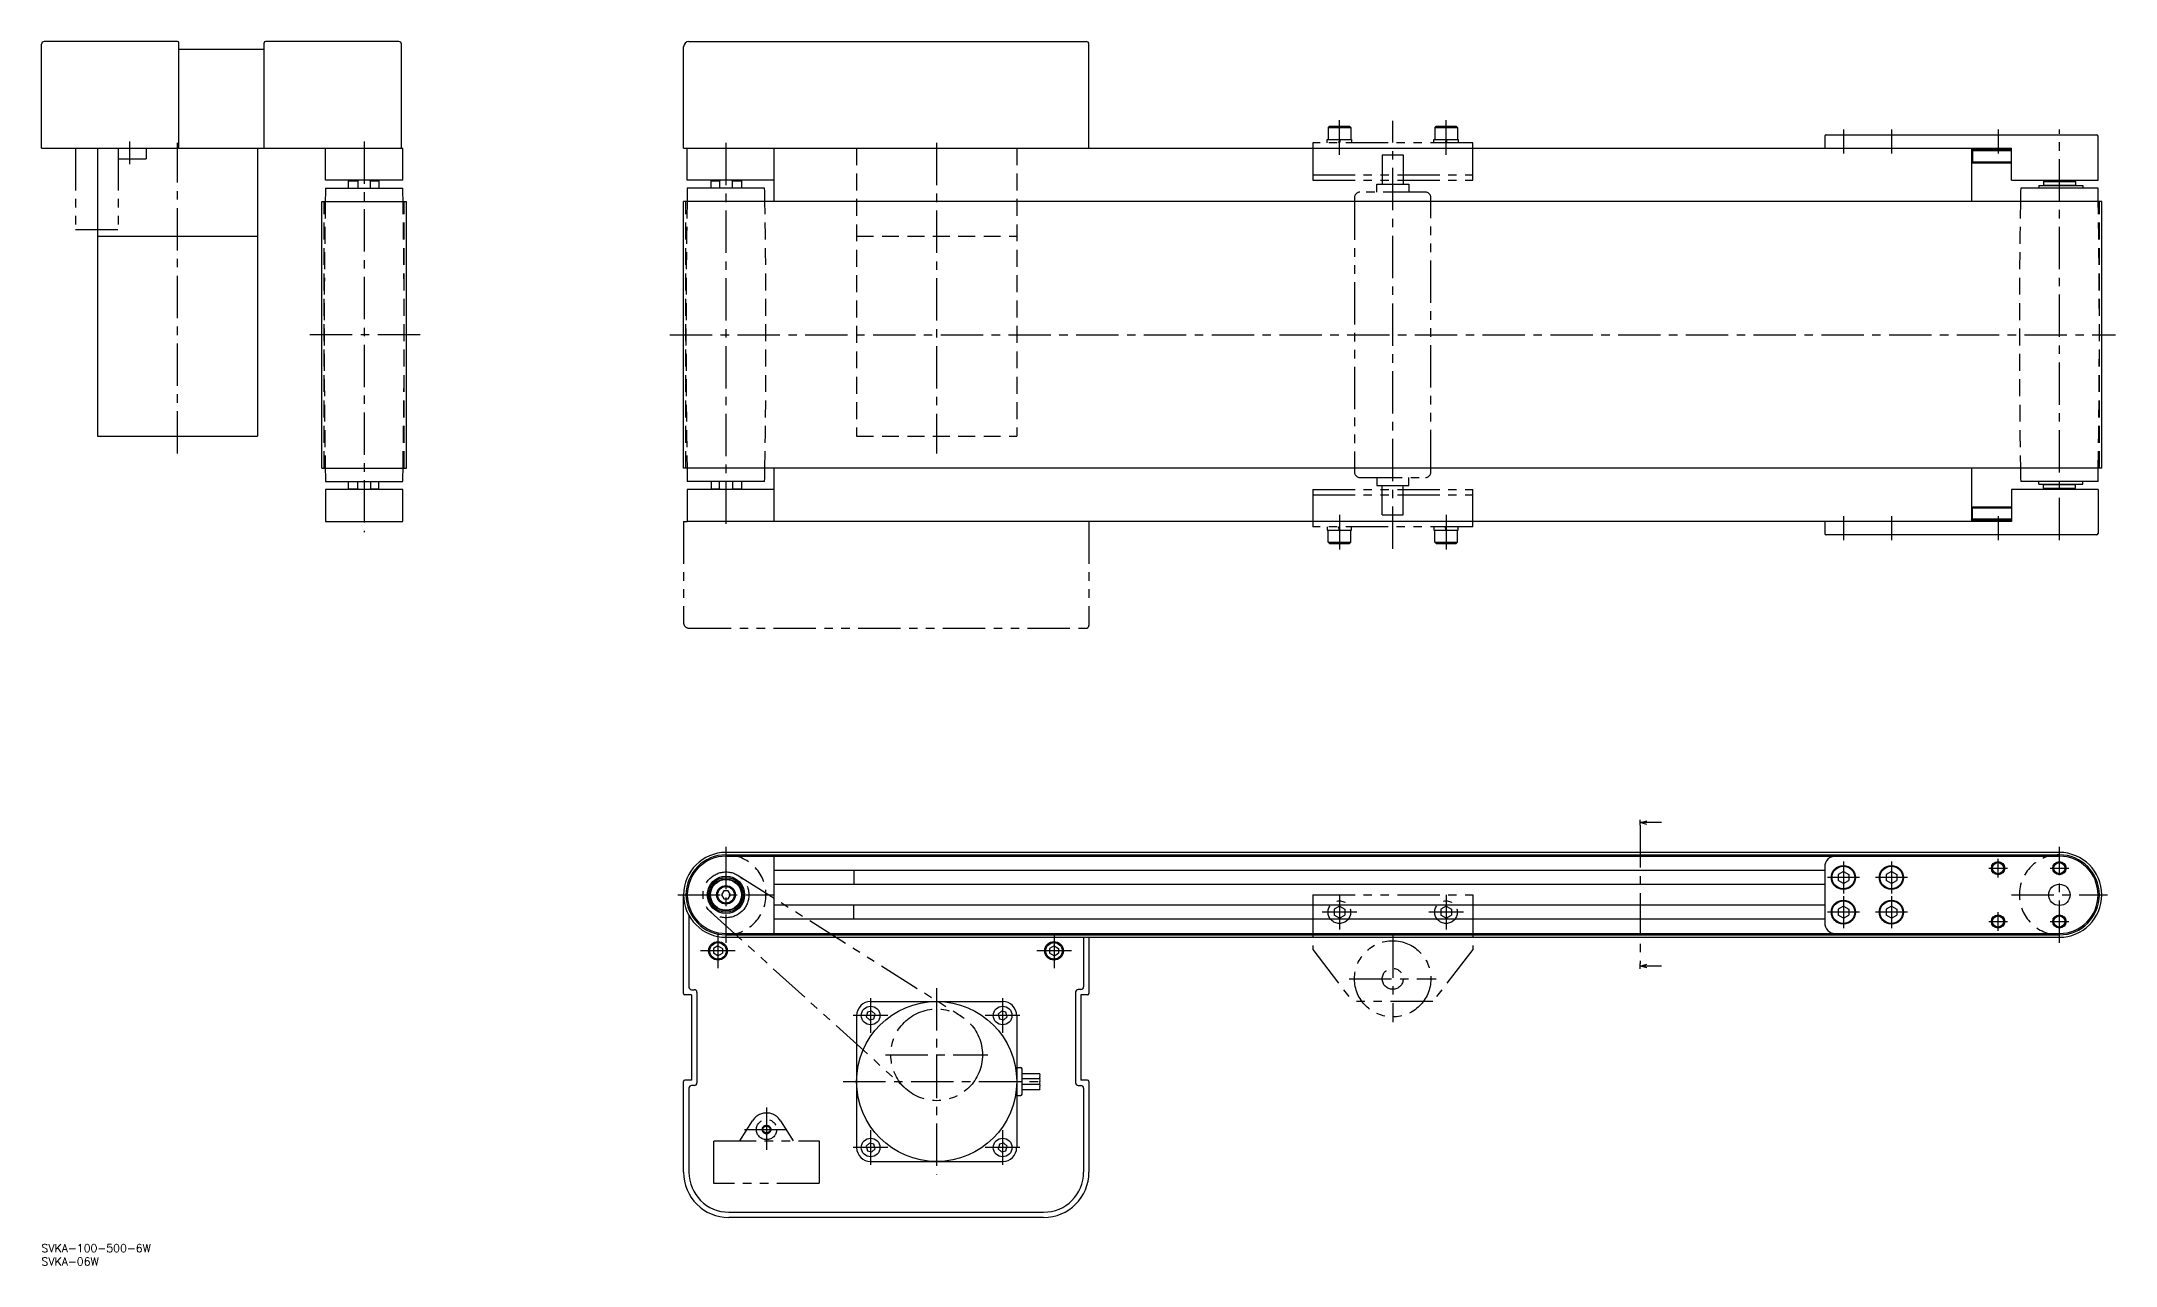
# Model space of a CAD drawing. Extents: x 0 to 1262, y -8 to 451.
# Drawn here: x 0 to 778, y -8 to 451 of the extents above; entities that cross this region are included whole.
import ezdxf

# ---------------------------------------------------------------- set-up
doc = ezdxf.new("R2010")
doc.units = 0
doc.header["$LTSCALE"] = 0.5
for name, pattern in [('CENTER', [50.8, 31.75, -6.35, 6.35, -6.35]), ('DASHED', [19.05, 12.7, -6.35]), ('PHANTOM', [63.5, 31.75, -6.35, 6.35, -6.35, 6.35, -6.35])]:
    doc.linetypes.add(name, pattern=pattern)
for name, color, linetype in [('MSM_CENTER', 1, 'CENTER'), ('MSM_CONTINUOUS', 7, 'CONTINUOUS'), ('MSM_DASHED', 4, 'DASHED'), ('MSM_IMAGINARY', 6, 'PHANTOM'), ('MSM_NARROW', 5, 'CONTINUOUS'), ('MSM_PART_NUMBER', 7, 'CONTINUOUS')]:
    doc.layers.add(name, color=color, linetype=linetype)
doc.styles.get("Standard").update_dxf_attribs({"font": 'txt.shx', "height": 3, "bigfont": 'bigfont.shx'})

msp = doc.modelspace()

# ---------------------------------------------------------------- linework, layer by layer
at = {"layer": 'MSM_CENTER'}
for p, q in [((486.68, 408.55), (486.68, 421.55)), ((506.68, 260.7), (506.68, 421.3)), ((526.68, 408.55), (526.68, 421.55)), ((33, 413.5), (33, 405)), ((51, 296.47), (51, 413)), ((121, 413.5), (121, 267)), ((256.68, 413), (256.68, 269)), ((335.68, 413), (335.68, 296.47)), ((675.68, 418), (675.68, 409)), ((693.68, 418), (693.68, 409)), ((733.68, 418), (733.68, 409)), ((756.68, 264), (756.68, 418)), ((141.94, 341), (98.82, 341)), ((235.62, 341), (777.73, 341)), ((486.68, 273.45), (486.68, 260.45)), ((526.68, 273.45), (526.68, 260.45)), ((675.68, 273), (675.68, 264)), ((693.68, 273), (693.68, 264)), ((733.68, 273), (733.68, 264)), ((599.46, 157.08), (599.46, 105.28)), ((256.68, 149), (256.68, 113)), ((756.68, 113), (756.68, 149)), ((675.68, 143.5), (675.68, 131.5)), ((693.68, 143.5), (693.68, 131.5)), ((730.18, 141), (737.18, 141)), ((733.68, 137.5), (733.68, 144.5)), ((753.18, 141), (760.18, 141)), ((681.68, 137.5), (669.68, 137.5)), ((699.68, 137.5), (687.68, 137.5)), ((238.68, 131), (274.68, 131)), ((493.18, 124.5), (480.18, 124.5)), ((486.68, 131), (486.68, 118)), ((533.18, 124.5), (520.18, 124.5)), ((526.68, 131), (526.68, 118)), ((681.68, 124.5), (669.68, 124.5)), ((675.68, 130.5), (675.68, 118.5)), ((699.68, 124.5), (687.68, 124.5)), ((693.68, 130.5), (693.68, 118.5)), ((733.68, 117.5), (733.68, 124.5)), ((738.68, 131), (774.68, 131)), ((730.18, 121), (737.18, 121)), ((753.18, 121), (760.18, 121)), ((260.18, 110), (247.18, 110)), ((253.68, 116.5), (253.68, 103.5)), ((386.18, 110), (373.18, 110)), ((379.68, 116.5), (379.68, 103.5)), ((506.68, 115.8), (506.68, 83.2)), ((335.68, 96), (335.68, 26)), ((490.38, 99.5), (522.98, 99.5)), ((317.43, 85.75), (304.43, 85.75)), ((310.93, 92.25), (310.93, 79.25)), ((366.92, 85.75), (353.92, 85.75)), ((360.42, 92.25), (360.42, 79.25)), ((316.49, 71), (354.87, 71)), ((300.68, 61), (376.38, 61)), ((271.88, 51.2), (271.88, 34.8)), ((263.68, 43), (280.08, 43)), ((310.93, 42.75), (310.93, 29.75)), ((360.42, 42.75), (360.42, 29.75)), ((317.43, 36.25), (304.43, 36.25)), ((366.92, 36.25), (353.92, 36.25))]:
    msp.add_line(p, q, dxfattribs=at)
at = {"layer": 'MSM_CONTINUOUS'}
for p, q in [((0, 411), (0, 450)), ((51, 451), (1, 451)), ((51.5, 411), (51.5, 450.5)), ((83.5, 448), (51.5, 448)), ((83.5, 411), (83.5, 450.5)), ((134, 451), (84, 451)), ((135, 411), (135, 450)), ((240.78, 411), (240.78, 449)), ((242.78, 451), (391.78, 451)), ((392.78, 411), (392.78, 450)), ((668.68, 415.5), (668.68, 411)), ((669.18, 416), (770.68, 416)), ((771.18, 399), (771.18, 415.5)), ((0, 411), (135.5, 411)), ((21, 411), (21, 303)), ((81, 411), (81, 303)), ((106.5, 399), (106.5, 411)), ((135.5, 399), (135.5, 411)), ((240.78, 411), (738.68, 411)), ((242.18, 399), (242.18, 411)), ((274.68, 411), (274.68, 391)), ((723.68, 411), (723.68, 391)), ((724.11, 410.5), (723.68, 410.06)), ((723.68, 405.93), (724.11, 405.5)), ((724.11, 410.5), (724.11, 405.5)), ((724.11, 410.5), (738.68, 410.5)), ((724.11, 405.5), (738.68, 405.5)), ((738.68, 399), (738.68, 411)), ((135.5, 399), (106.5, 399)), ((115.2, 399), (115, 398.8)), ((115, 398.8), (115, 396)), ((115, 398.8), (118.6, 398.8)), ((119.16, 399), (118.6, 398.8)), ((118.6, 398.8), (118.6, 396)), ((123.4, 398.8), (122.84, 399)), ((123.4, 398.8), (126.5, 398.8)), ((123.4, 396), (123.4, 398.8)), ((126.5, 399), (126.5, 396)), ((274.68, 399), (242.18, 399)), ((251.18, 396), (251.18, 399)), ((251.18, 398.8), (254.28, 398.8)), ((254.83, 399), (254.28, 398.8)), ((254.28, 398.8), (254.28, 396)), ((259.07, 398.8), (258.52, 399)), ((259.07, 398.8), (262.68, 398.8)), ((259.07, 396), (259.07, 398.8)), ((262.68, 398.8), (262.48, 399)), ((262.68, 396), (262.68, 398.8)), ((738.68, 399), (771.18, 399)), ((749.03, 397), (749.03, 396)), ((749.03, 397), (765.43, 397)), ((750.88, 398.65), (750.68, 398.45)), ((750.68, 398.45), (750.68, 397.15)), ((750.68, 398.45), (762.68, 398.45)), ((750.68, 397.15), (762.68, 397.15)), ((750.88, 398.65), (762.48, 398.65)), ((750.93, 397.15), (750.93, 397)), ((752.68, 398.65), (752.68, 399)), ((760.68, 398.65), (760.68, 399)), ((762.43, 397.15), (762.43, 397)), ((762.48, 398.65), (762.68, 398.45)), ((762.48, 398.65), (762.68, 398.45)), ((762.68, 398.45), (762.68, 397.15)), ((765.43, 397), (765.43, 396)), ((105.1, 391), (136.9, 391)), ((105.1, 291), (105.1, 391)), ((106.5, 396), (135.5, 396)), ((136.9, 291), (136.9, 391)), ((772.58, 391), (240.78, 391)), ((240.78, 291), (240.78, 391)), ((271.18, 396), (242.18, 396)), ((771.18, 396), (742.18, 396)), ((772.58, 291), (772.58, 391)), ((21, 378), (81, 378)), ((21, 303), (81, 303)), ((105.1, 291), (136.9, 291)), ((772.58, 291), (240.78, 291)), ((274.68, 291), (274.68, 271)), ((723.68, 291), (723.68, 271)), ((106.5, 286.02), (135.5, 286.01)), ((135.5, 283.01), (106.5, 283.02)), ((106.5, 283.02), (106.5, 271.02)), ((106.5, 283.02), (106.5, 271)), ((115, 286.01), (115, 283.21)), ((115, 283.21), (115.2, 283.01)), ((115, 283.21), (118.6, 283.21)), ((118.6, 283.21), (118.6, 286.01)), ((119.16, 283.01), (118.6, 283.21)), ((123.4, 283.21), (122.84, 283.01)), ((123.4, 286.01), (123.4, 283.21)), ((123.4, 283.21), (126.5, 283.21)), ((126.5, 283.01), (126.5, 286.01)), ((135.5, 271), (135.5, 283.01)), ((271.18, 286), (242.18, 286)), ((274.67, 283.01), (242.18, 283)), ((242.18, 283), (242.18, 271)), ((251.18, 286), (251.18, 283)), ((251.18, 283.2), (254.28, 283.2)), ((254.28, 283.2), (254.28, 286)), ((254.82, 283.01), (254.28, 283.2)), ((259.07, 283.2), (258.54, 283.01)), ((259.07, 286), (259.07, 283.2)), ((259.07, 283.2), (262.68, 283.2)), ((262.48, 283.01), (262.68, 283.2)), ((262.68, 283.2), (262.68, 286)), ((771.18, 283), (738.68, 283)), ((738.68, 283), (738.68, 271)), ((771.18, 286), (742.18, 286)), ((749.03, 285), (749.03, 286)), ((749.03, 285), (765.43, 285)), ((750.68, 283.55), (750.68, 284.85)), ((750.68, 284.85), (762.68, 284.85)), ((750.88, 283.35), (750.68, 283.55)), ((750.68, 283.55), (762.68, 283.55)), ((750.88, 283.35), (762.48, 283.35)), ((750.93, 284.85), (750.93, 285)), ((752.68, 283), (752.68, 283.35)), ((760.68, 283), (760.68, 283.35)), ((762.43, 284.85), (762.43, 285)), ((762.48, 283.35), (762.68, 283.55)), ((762.68, 283.55), (762.68, 284.85)), ((765.43, 285), (765.43, 286)), ((771.18, 283), (771.18, 266.5)), ((723.68, 276.07), (724.11, 276.5)), ((724.11, 271.5), (724.11, 276.5)), ((724.11, 276.5), (738.68, 276.5)), ((106.5, 271), (135.5, 271)), ((738.68, 271), (242.18, 271)), ((668.68, 271), (668.68, 266.5)), ((770.68, 266), (669.18, 266)), ((724.11, 271.5), (723.68, 271.94)), ((724.11, 271.5), (738.68, 271.5)), ((607.48, 158.08), (599.46, 158.08)), ((756.68, 146.9), (256.68, 146.9)), ((256.68, 146), (756.68, 146)), ((256.68, 145.5), (756.68, 145.5)), ((274.68, 145.5), (274.68, 116.5)), ((668.68, 140.1), (274.68, 140.1)), ((304.68, 140.1), (304.68, 134.9)), ((668.68, 141.5), (668.68, 120.5)), ((255.81, 132.5), (254.94, 131)), ((257.54, 132.5), (255.81, 132.5)), ((258.41, 131), (257.54, 132.5)), ((668.68, 134.9), (274.68, 134.9)), ((675.68, 139.79), (673.68, 138.63)), ((673.68, 138.63), (673.68, 136.36)), ((675.68, 135.21), (673.68, 136.36)), ((675.68, 139.79), (677.68, 138.63)), ((675.68, 135.21), (677.68, 136.36)), ((677.68, 138.63), (677.68, 136.36)), ((693.68, 139.79), (691.68, 138.63)), ((691.68, 138.63), (691.68, 136.36)), ((693.68, 135.21), (691.68, 136.36)), ((693.68, 139.79), (695.68, 138.63)), ((693.68, 135.21), (695.68, 136.36)), ((695.68, 138.63), (695.68, 136.36)), ((240.78, 94), (240.78, 131)), ((254.94, 131), (255.81, 129.5)), ((255.81, 129.5), (257.54, 129.5)), ((257.54, 129.5), (258.41, 131)), ((668.68, 127.1), (274.68, 127.1)), ((304.68, 121.9), (304.68, 127.1)), ((675.68, 126.79), (673.68, 125.63)), ((673.68, 125.63), (673.68, 123.36)), ((675.68, 126.79), (677.68, 125.63)), ((677.68, 125.63), (677.68, 123.36)), ((693.68, 126.79), (691.68, 125.63)), ((691.68, 125.63), (691.68, 123.36)), ((693.68, 126.79), (695.68, 125.63)), ((695.68, 125.63), (695.68, 123.36)), ((242.78, 123.46), (242.78, 96.44)), ((668.68, 121.9), (274.68, 121.9)), ((675.68, 122.21), (673.68, 123.36)), ((675.68, 122.21), (677.68, 123.36)), ((693.68, 122.21), (691.68, 123.36)), ((693.68, 122.21), (695.68, 123.36)), ((253.68, 111.89), (252.03, 110.93)), ((252.03, 110.93), (252.03, 109.07)), ((253.68, 108.11), (252.03, 109.07)), ((253.68, 111.89), (255.32, 110.93)), ((253.68, 108.11), (255.32, 109.07)), ((255.32, 110.93), (255.32, 109.07)), ((256.68, 116.5), (756.68, 116.5)), ((256.68, 116), (756.68, 116)), ((256.68, 115.1), (756.68, 115.1)), ((379.68, 111.89), (378.03, 110.93)), ((378.03, 110.93), (378.03, 109.07)), ((379.68, 108.11), (378.03, 109.07)), ((379.68, 111.89), (381.32, 110.93)), ((379.68, 108.11), (381.32, 109.07)), ((381.32, 110.93), (381.32, 109.07)), ((390.78, 115.1), (390.78, 96.5)), ((392.78, 115.1), (392.78, 94)), ((607.48, 104.28), (599.46, 104.28)), ((243.78, 93.5), (241.28, 93.5)), ((243.78, 95.44), (244.78, 95.44)), ((243.78, 93.5), (243.78, 61.5)), ((245.78, 94.44), (245.78, 60.5)), ((387.78, 94.5), (387.78, 60.5)), ((389.78, 95.5), (388.78, 95.5)), ((389.78, 93.5), (389.78, 61.5)), ((392.28, 93.5), (389.78, 93.5)), ((305.68, 85.75), (305.68, 36.25)), ((309.7, 86.97), (309.25, 85.3)), ((311.38, 87.42), (309.7, 86.97)), ((310.93, 91), (360.42, 91)), ((312.6, 86.2), (311.38, 87.42)), ((312.15, 84.52), (312.6, 86.2)), ((359.98, 87.42), (358.75, 86.2)), ((358.75, 86.2), (359.2, 84.52)), ((361.65, 86.97), (359.98, 87.42)), ((362.1, 85.3), (361.65, 86.97)), ((365.68, 85.75), (365.68, 36.25)), ((309.25, 85.3), (310.48, 84.08)), ((310.48, 84.08), (312.15, 84.52)), ((359.2, 84.52), (360.87, 84.08)), ((360.87, 84.08), (362.1, 85.3)), ((365.68, 66.25), (367.18, 66.25)), ((367.68, 56.25), (367.68, 65.75)), ((367.68, 64), (374.38, 64)), ((240.78, 27), (240.78, 61)), ((243.78, 61.5), (241.28, 61.5)), ((242.78, 58.5), (242.78, 27)), ((244.78, 59.5), (243.78, 59.5)), ((365.68, 55.75), (367.18, 55.75)), ((374.38, 62), (367.68, 62)), ((367.68, 60), (374.38, 60)), ((367.68, 58), (374.38, 58)), ((388.78, 59.5), (389.78, 59.5)), ((392.28, 61.5), (389.78, 61.5)), ((390.78, 58.5), (390.78, 27)), ((392.78, 61), (392.78, 27)), ((310.48, 37.92), (309.25, 36.7)), ((309.25, 36.7), (309.7, 35.03)), ((309.7, 35.03), (311.38, 34.58)), ((312.15, 37.48), (310.48, 37.92)), ((311.38, 34.58), (312.6, 35.8)), ((312.6, 35.8), (312.15, 37.48)), ((359.2, 37.48), (358.75, 35.8)), ((358.75, 35.8), (359.98, 34.58)), ((360.87, 37.92), (359.2, 37.48)), ((359.98, 34.58), (361.65, 35.03)), ((362.1, 36.7), (360.87, 37.92)), ((361.65, 35.03), (362.1, 36.7)), ((310.93, 31), (360.42, 31)), ((257.78, 12), (375.78, 12)), ((375.78, 10), (257.78, 10))]:
    msp.add_line(p, q, dxfattribs=at)
for centre, radius in [((675.68, 137.5), 4.5), ((675.68, 137.5), 4.25), ((693.68, 137.5), 4.5), ((693.68, 137.5), 4.25), ((733.68, 141), 2.07), ((756.68, 141), 2.07), ((256.68, 131), 7), ((256.68, 131), 6.5), ((256.68, 131), 6), ((256.68, 131), 5.8), ((256.68, 131), 3.5), ((256.68, 131), 3.1), ((756.68, 131), 4), ((675.68, 124.5), 4.5), ((675.68, 124.5), 4.25), ((693.68, 124.5), 4.5), ((693.68, 124.5), 4.25), ((733.68, 121), 2.07), ((756.68, 121), 2.07), ((253.68, 110), 3.5), ((253.68, 110), 3.09), ((379.68, 110), 3.5), ((379.68, 110), 3.09), ((335.68, 61), 30), ((310.93, 85.75), 3.5), ((360.42, 85.75), 3.5), ((310.93, 36.25), 3.5), ((360.42, 36.25), 3.5)]:
    msp.add_circle(centre, radius, dxfattribs=at)
for centre, radius, start, end in [((1, 450), 1, 90, 180), ((51, 450.5), 0.5, 0, 90), ((84, 450.5), 0.5, 90, 180), ((134, 450), 1, 0, 90), ((242.78, 449), 2, 90, 180), ((391.78, 450), 1, 0, 90), ((669.18, 415.5), 0.5, 90, 180), ((770.68, 415.5), 0.5, 360, 90), ((3131.25, 341), 3025.25, 178.95829, 179.053), ((-2889.25, 341), 3025.25, 0.947, 1.04171), ((3266.93, 341), 3025.25, 178.95829, 179.053), ((-2753.57, 341), 3025.25, 0.947, 1.04171), ((3766.93, 341), 3025.25, 178.95829, 179.053), ((-2253.57, 341), 3025.25, 0.947, 1.04171), ((3131.25, 341), 3025.25, 180.947, 181.04171), ((-2889.25, 341), 3025.25, 358.95829, 359.053), ((3266.93, 341), 3025.25, 180.947, 181.04171), ((-2753.57, 341), 3025.25, 358.95829, 359.053), ((3766.93, 341), 3025.25, 180.947, 181.04171), ((-2253.57, 341), 3025.25, 358.95829, 359.053), ((669.18, 266.5), 0.5, 180, 270), ((770.68, 266.5), 0.5, 270, 0), ((256.68, 131), 15.9, 90, 270), ((256.68, 131), 15, 90, 270), ((256.68, 131), 14.5, 90, 270), ((672.68, 141.5), 4, 90, 180), ((756.68, 131), 15.9, 270, 90), ((756.68, 131), 15, 270, 90), ((756.68, 131), 14.5, 270, 90), ((672.68, 120.5), 4, 180, 270), ((241.28, 94), 0.5, 180, 270), ((243.78, 96.44), 1, 180, 270), ((244.78, 94.44), 1, 0, 90), ((388.78, 94.5), 1, 90, 180), ((389.78, 96.5), 1, 270, 0), ((392.28, 94), 0.5, 270, 0), ((310.93, 85.75), 5.25, 90, 180), ((360.42, 85.75), 5.25, 0, 90), ((367.18, 65.75), 0.5, 0, 90), ((241.28, 61), 0.5, 90, 180), ((243.78, 58.5), 1, 90, 180), ((244.78, 60.5), 1, 270, 0), ((367.18, 56.25), 0.5, 270, 0), ((388.78, 60.5), 1, 180, 270), ((389.78, 58.5), 1, 0, 90), ((392.28, 61), 0.5, 0, 90), ((310.93, 36.25), 5.25, 180, 270), ((360.42, 36.25), 5.25, 270, 0), ((257.78, 27), 17, 180, 270), ((257.78, 27), 15, 180, 270), ((375.78, 27), 17, 270, 0), ((375.78, 27), 15, 270, 0)]:
    msp.add_arc(centre, radius, start, end, dxfattribs=at)
at = {"layer": 'MSM_DASHED'}
for p, q in [((305.68, 411), (305.68, 303)), ((365.68, 411), (365.68, 303)), ((106, 291), (106, 391)), ((136, 291), (136, 391)), ((241.68, 291), (241.68, 391)), ((771.68, 291), (771.68, 391)), ((305.68, 378), (365.68, 378)), ((305.68, 303), (365.68, 303))]:
    msp.add_line(p, q, dxfattribs=at)
for centre, radius, start, end in [((3131.25, 341), 3025.25, 179.053, 180.947), ((-2889.25, 341), 3025.25, 359.053, 0.947), ((3266.93, 341), 3025.25, 179.053, 180.947), ((-2753.57, 341), 3025.25, 359.053, 0.947), ((3766.93, 341), 3025.25, 179.053, 180.947), ((-2253.57, 341), 3025.25, 359.053, 0.947), ((256.68, 131), 15, 270, 90), ((756.68, 131), 15, 90, 270)]:
    msp.add_arc(centre, radius, start, end, dxfattribs=at)
at = {"layer": 'MSM_IMAGINARY'}
for p, q in [((536.68, 413), (476.68, 413)), ((476.68, 413), (476.68, 399)), ((482.08, 414.3), (491.28, 414.3)), ((482.08, 413), (482.08, 414.3)), ((482.43, 418.8), (482.93, 419.3)), ((482.43, 418.8), (490.93, 418.8)), ((482.43, 418.8), (482.43, 414.3)), ((482.93, 419.3), (490.43, 419.3)), ((486.68, 414.3), (486.39, 413)), ((486.96, 414.3), (486.68, 413)), ((490.43, 419.3), (490.93, 418.8)), ((490.93, 418.8), (490.93, 414.3)), ((491.28, 414.3), (491.28, 413)), ((522.08, 414.3), (531.28, 414.3)), ((522.08, 413), (522.08, 414.3)), ((522.43, 418.8), (522.93, 419.3)), ((522.43, 418.8), (522.43, 414.3)), ((522.43, 418.8), (530.93, 418.8)), ((522.93, 419.3), (530.43, 419.3)), ((526.68, 414.3), (526.39, 413)), ((526.96, 414.3), (526.68, 413)), ((530.43, 419.3), (530.93, 418.8)), ((530.93, 418.8), (530.93, 414.3)), ((531.28, 414.3), (531.28, 413)), ((536.68, 399), (536.68, 413)), ((12.7, 411), (12.7, 380.5)), ((28.7, 411), (28.7, 380.5)), ((28.7, 407), (39.2, 407)), ((39.2, 411), (39.2, 407)), ((502.75, 408.5), (510.6, 408.5)), ((502.75, 408.5), (502.75, 397.5)), ((510.6, 408.5), (510.6, 397.5)), ((476.68, 401), (536.68, 401)), ((476.68, 399), (536.68, 399)), ((500.68, 397.5), (512.68, 397.5)), ((500.68, 394.5), (500.68, 397.5)), ((512.68, 397.5), (512.68, 394.5)), ((492.38, 392.5), (492.38, 289.5)), ((518.98, 394.5), (494.38, 394.5)), ((520.98, 289.5), (520.98, 392.5)), ((12.7, 380.5), (28.7, 380.5)), ((476.68, 283), (536.68, 283)), ((476.68, 283), (476.68, 269)), ((476.68, 281), (536.68, 281)), ((494.38, 287.5), (518.98, 287.5)), ((500.68, 287.5), (500.68, 284.5)), ((500.68, 284.5), (512.68, 284.5)), ((502.75, 273.5), (502.75, 284.5)), ((510.6, 273.5), (510.6, 284.5)), ((512.68, 284.5), (512.68, 287.5)), ((536.68, 269), (536.68, 283)), ((502.75, 273.5), (510.6, 273.5)), ((240.78, 271), (240.78, 233)), ((240.78, 271), (242.18, 271)), ((392.78, 271), (392.78, 232)), ((536.68, 269), (476.68, 269)), ((482.08, 269), (482.08, 267.7)), ((482.08, 267.7), (491.28, 267.7)), ((482.43, 263.2), (482.43, 267.7)), ((486.68, 267.7), (486.39, 269)), ((486.96, 267.7), (486.68, 269)), ((490.93, 263.2), (490.93, 267.7)), ((491.28, 267.7), (491.28, 269)), ((522.08, 269), (522.08, 267.7)), ((522.08, 267.7), (531.28, 267.7)), ((522.43, 263.2), (522.43, 267.7)), ((526.68, 267.7), (526.39, 269)), ((526.96, 267.7), (526.68, 269)), ((530.93, 263.2), (530.93, 267.7)), ((531.28, 267.7), (531.28, 269)), ((482.43, 263.2), (490.93, 263.2)), ((482.43, 263.2), (482.93, 262.7)), ((482.93, 262.7), (490.43, 262.7)), ((490.43, 262.7), (490.93, 263.2)), ((522.43, 263.2), (530.93, 263.2)), ((522.43, 263.2), (522.93, 262.7)), ((522.93, 262.7), (530.43, 262.7)), ((530.43, 262.7), (530.93, 263.2)), ((242.78, 231), (391.78, 231)), ((261.26, 138.27), (344.85, 85.54)), ((250.9, 124.63), (324.13, 58.26)), ((476.68, 131), (476.68, 110.5)), ((476.68, 131), (536.68, 131)), ((486.68, 126.79), (484.68, 125.63)), ((484.68, 125.63), (484.68, 123.36)), ((486.68, 126.79), (488.68, 125.63)), ((488.68, 125.63), (488.68, 123.36)), ((526.68, 126.79), (524.68, 125.63)), ((524.68, 125.63), (524.68, 123.36)), ((526.68, 126.79), (528.68, 125.63)), ((528.68, 125.63), (528.68, 123.36)), ((536.68, 131), (536.68, 110.5)), ((486.68, 122.21), (484.68, 123.36)), ((486.68, 122.21), (488.68, 123.36)), ((526.68, 122.21), (524.68, 123.36)), ((526.68, 122.21), (528.68, 123.36)), ((476.68, 110.5), (491.68, 91)), ((536.68, 110.5), (521.68, 91)), ((521.68, 91), (491.68, 91)), ((261.88, 38.7), (266.62, 46.29)), ((270.63, 43.72), (271.88, 44.44)), ((270.63, 42.28), (270.63, 43.72)), ((271.88, 41.56), (270.63, 42.28)), ((271.88, 44.44), (273.13, 43.72)), ((273.13, 42.28), (271.88, 41.56)), ((273.13, 43.72), (273.13, 42.28)), ((277.13, 46.29), (281.88, 38.7)), ((252.13, 22.7), (252.13, 38.7)), ((252.13, 38.7), (291.63, 38.7)), ((291.63, 38.7), (291.63, 22.7)), ((291.63, 22.7), (252.13, 22.7))]:
    msp.add_line(p, q, dxfattribs=at)
for centre, radius in [((256.68, 131), 8.6), ((486.68, 124.5), 4.25), ((526.68, 124.5), 4.25), ((506.68, 99.5), 14.3), ((506.68, 99.5), 3.93), ((335.68, 71), 17.19), ((271.88, 43), 3.8), ((271.88, 43), 1.6)]:
    msp.add_circle(centre, radius, dxfattribs=at)
for centre, radius, start, end in [((494.38, 392.5), 2, 90, 180), ((518.98, 392.5), 2, 0, 90), ((494.38, 289.5), 2, 180, 270), ((518.98, 289.5), 2, 270, 0), ((242.78, 233), 2, 180, 270), ((391.78, 232), 1, 270, 0), ((271.88, 43), 6.2, 32.01171, 147.98829)]:
    msp.add_arc(centre, radius, start, end, dxfattribs=at)
at = {"layer": 'MSM_NARROW'}
for p, q in [((723.68, 410.06), (738.68, 410.06)), ((723.68, 405.93), (738.68, 405.93)), ((723.68, 276.07), (738.68, 276.07)), ((723.68, 271.94), (738.68, 271.94))]:
    msp.add_line(p, q, dxfattribs=at)
for centre in [(733.68, 141), (756.68, 141), (733.68, 121), (756.68, 121)]:
    msp.add_circle(centre, 2.5, dxfattribs=at)
for centre, start, end in [((375.24, 62.5), 150.00001, 209.99997), ((373.51, 63.5), 330, 30), ((375.24, 60.5), 150.00004, 209.99996), ((375.24, 58.5), 150.00001, 209.99997), ((373.51, 61.5), 330, 30), ((373.51, 59.5), 330, 30)]:
    msp.add_arc(centre, 1, start, end, dxfattribs=at)
at = {"layer": 'MSM_PART_NUMBER'}
for p, q in [((599.46, 157.08), (599.46, 159.08)), ((599.46, 158.08), (601.96, 158.75)), ((601.96, 157.41), (599.46, 158.08)), ((599.46, 103.28), (599.46, 105.28)), ((599.46, 104.28), (601.96, 104.95)), ((601.96, 103.61), (599.46, 104.28))]:
    msp.add_line(p, q, dxfattribs=at)

# ---------------------------------------------------------------- texts
for s, p in [('SVKA-100-500-6W', (0, -3)), ('SVKA-06W', (0, -8))]:
    msp.add_text(s, height=3, dxfattribs=at).set_placement(p)

doc.saveas('drawing.dxf')
